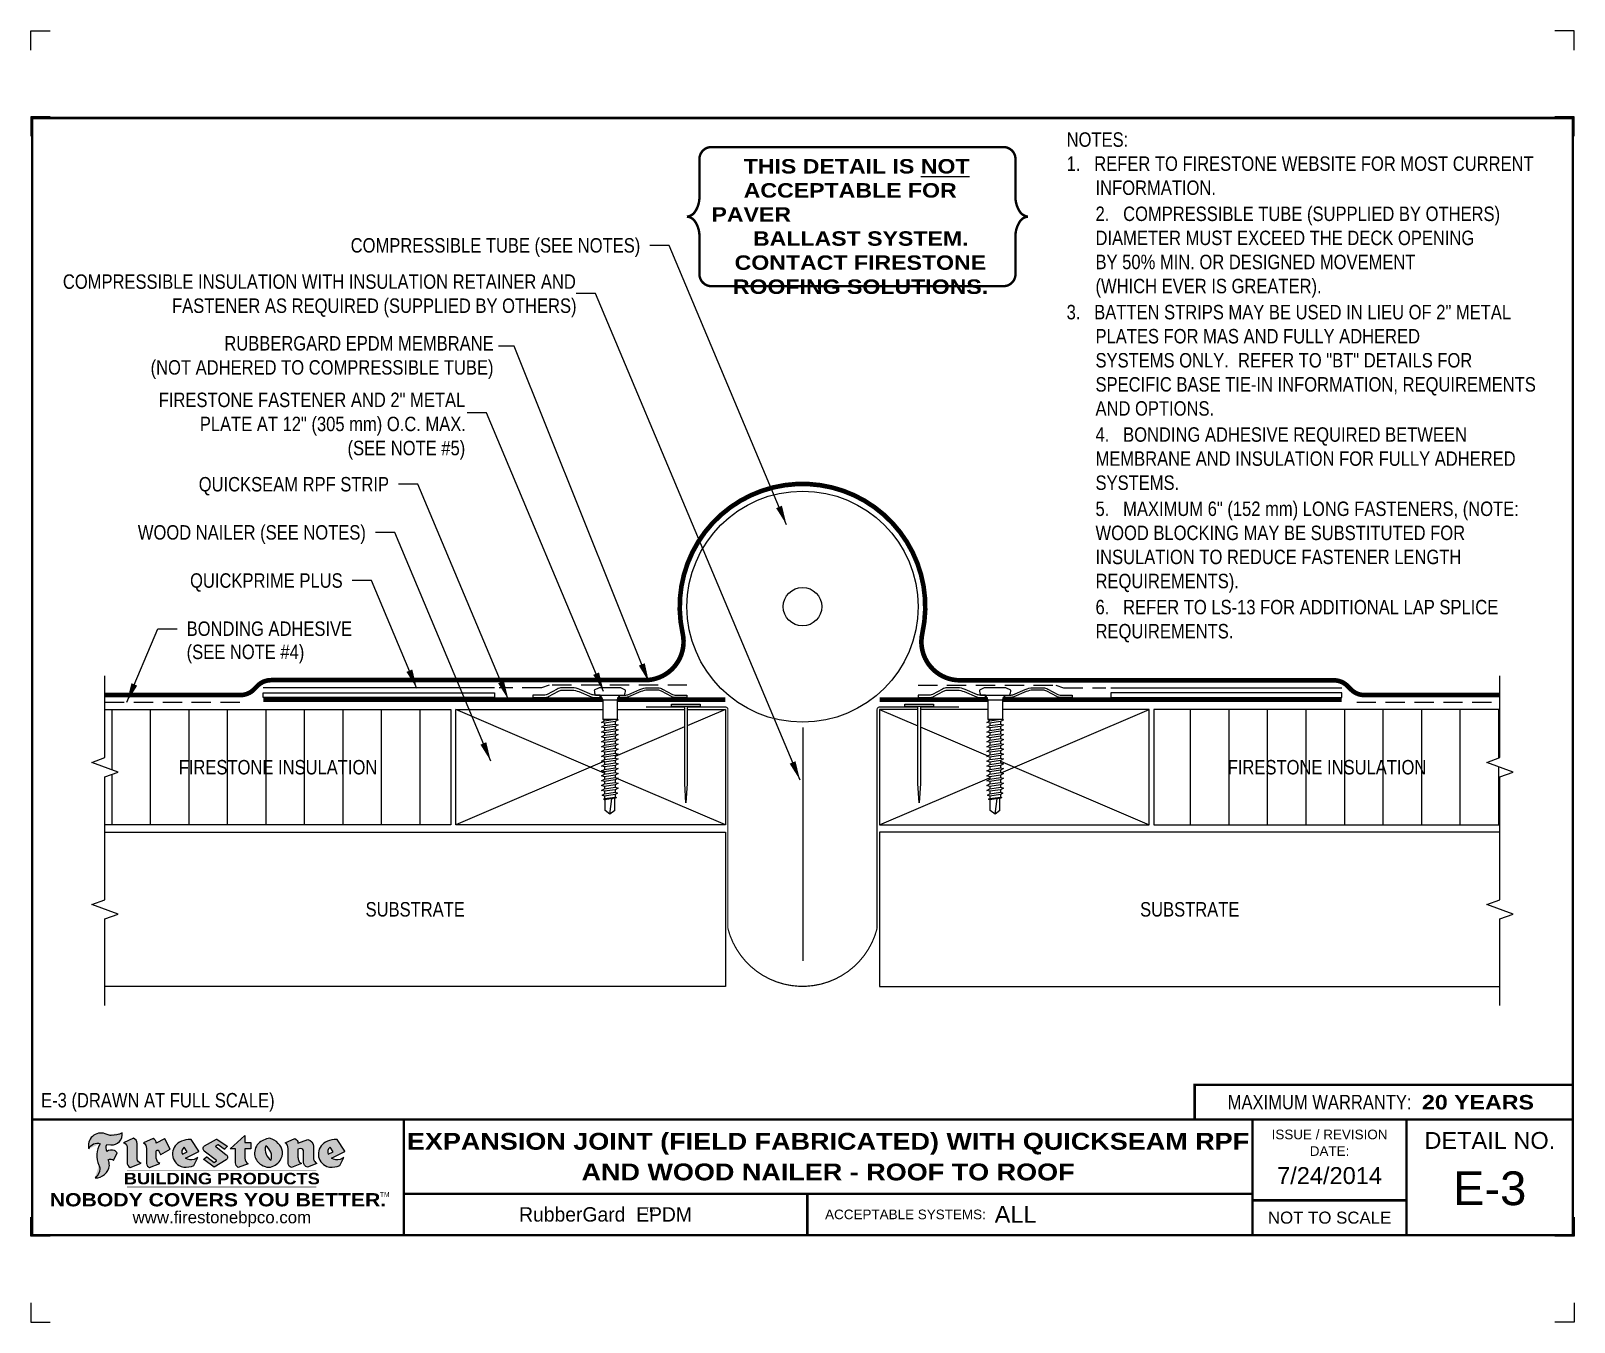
# Model space of a CAD drawing. Header units: inches. Extents: x 277.4 to 297.5, y 15.7 to 32.5.
import ezdxf
from ezdxf.enums import TextEntityAlignment as Align

# ---------------------------------------------------------------- set-up
doc = ezdxf.new("R2010")
doc.units = ezdxf.units.IN
doc.header["$MEASUREMENT"] = 0
doc.linetypes.add('HIDDEN', pattern=[0.375, 0.25, -0.125])
doc.layers.get('0').update_dxf_attribs({"linetype": 'CONTINUOUS'})
doc.layers.get('DEFPOINTS').update_dxf_attribs({"linetype": 'CONTINUOUS'})
for name, color, linetype in [('FSBP-ACCESSORY-FIRESTONE', 7, 'CONTINUOUS'), ('FSBP-ACCESSORY-OTHER', 7, 'CONTINUOUS'), ('FSBP-ADHESIVE', 1, 'HIDDEN'), ('FSBP-ANNO-NOTE', 7, 'CONTINUOUS'), ('FSBP-INSULATION', 7, 'CONTINUOUS'), ('FSBP-MEMBRANE', 7, 'CONTINUOUS'), ('FSBP-OTHER', 7, 'CONTINUOUS'), ('FSBP-SUBSTRATE-GENERIC', 9, 'CONTINUOUS'), ('FSBP-TTLB', 7, 'CONTINUOUS'), ('FSBP-TTLB-BORDER', 7, 'CONTINUOUS'), ('FSBP-TTLB-TEXT', 7, 'CONTINUOUS'), ('FSBP-WOOD', 7, 'CONTINUOUS')]:
    doc.layers.add(name, color=color, linetype=linetype)
doc.styles.add('FSBP_ARIAL', font='arial.ttf')
doc.styles.add('FSBP_ARIAL_BOLD', font='')
doc.styles.add('FSBP_ARIAL_NAR', font='ARIALN.TTF')
doc.styles.add('FSBP_BANKGOTHIC', font='bgothm.ttf')
doc.styles.get('FSBP_ARIAL_BOLD').set_extended_font_data('Arial Black')
doc.linetypes.add('BATTING', pattern='A,0.0001,-0.1,[134,ltypeshp.shx,S=0.1,R=0,X=-0.1,Y=0],-0.2,[134,ltypeshp.shx,S=0.1,R=180,X=0.1,Y=0],-0.1', length=0.4001)
doc.linetypes.add('ZIGZAG', pattern='A,0.0001,-0.2,[131,ltypeshp.shx,S=0.2,R=0,X=-0.2,Y=0],-0.4,[131,ltypeshp.shx,S=0.2,R=180,X=0.2,Y=0],-0.2', length=0.8001)
doc.dimstyles.new('FSBP-LEADER', dxfattribs={"dimtxt": 0.1875, "dimasz": 0.25, "dimexe": 0.0625, "dimexo": 0.125, "dimgap": 0.125, "dimtad": 0, "dimtih": 1, "dimtoh": 1, "dimdec": 4, "dimzin": 0, "dimdsep": 46, "dimlunit": 4, "dimtxsty": 'FSBP_ARIAL_NAR', "dimcen": 0.09375, "dimclrd": 256, "dimclre": 256, "dimclrt": 256, "dimadec": 0, "dimazin": 0, "dimtfac": 1, "dimtdec": 4, "dimtofl": 0, "dimtmove": 0, "dimatfit": 3, "dimfxl": 1, "dimtolj": 1, "dimtzin": 0, "dimlwd": -1, "dimlwe": -1, "dimarcsym": 0})

# ---------------------------------------------------------------- blocks, each defined once
blk = doc.blocks.new('TTLB-EPDM_2')
at = {"layer": 'FSBP-TTLB-TEXT'}
h = blk.add_hatch(color=1, dxfattribs=at)
edge = h.paths.add_edge_path()
edge.add_arc((1.037, -0.198), 0.132, 264.041, 370.3106)
edge.add_arc((1.028, 0.121), 0.327, 270.0506, 295.2346, ccw=False)
edge.add_arc((1.023, -0.067), 0.139, 249.3281, 272.0749, ccw=False)
edge.add_line((0.974, -0.197), (0.947, -0.185))
edge.add_arc((0.894, -0.339), 0.163, 70.8459, 194.3325)
edge.add_arc((0.844, -0.426), 0.118, 70.9695, 156.9641, ccw=False)
edge.add_arc((1.153, -0.468), 0.311, 150.3231, 203.2084)
edge.add_arc((0.756, -0.641), 0.122, 0.8849, 24.3467, ccw=False)
edge.add_arc((0.749, -0.648), 0.129, -58.3666, 3.6217, ccw=False)
edge.add_arc((0.826, -0.579), 0.178, 267.2205, 354.1382)
edge.add_arc((0.79, -0.601), 0.213, 0.9996, 21.005)
edge.add_arc((1.019, -0.567), 0.0514, 40.8212, 125.5273, ccw=False)
edge.add_line((1.058, -0.533), (1.103, -0.431))
edge.add_arc((1.041, -0.47), 0.0733, 32.3168, 66.3148)
edge.add_arc((1.032, -0.506), 0.11, 69.8179, 125.2547)
edge.add_arc((1.128, -0.369), 0.166, 164.157, 196.5811, ccw=False)
edge.add_line((0.968, -0.324), (1.024, -0.329))
h = blk.add_hatch(color=1, dxfattribs=at)
edge = h.paths.add_edge_path()
edge.add_line((1.275, -0.622), (1.415, -0.566))
edge.add_arc((1.421, -0.509), 0.0573, 181.9718, 264.3185, ccw=False)
edge.add_line((1.364, -0.511), (1.363, -0.31))
edge.add_arc((1.294, -0.31), 0.0691, 0.0934, 72.4283)
edge.add_line((1.315, -0.244), (1.187, -0.302))
edge.add_arc((1.175, -0.359), 0.0573, -0.0174, 78.3221, ccw=False)
edge.add_line((1.233, -0.359), (1.233, -0.555))
edge.add_arc((1.306, -0.556), 0.0731, 179.4272, 245.3846)
h = blk.add_hatch(color=1, dxfattribs=at)
edge = h.paths.add_edge_path()
edge.add_line((1.792, -0.384), (1.722, -0.252))
edge.add_arc((1.72, -0.253), 0.00231, 27.872, 117.3767)
edge.add_line((1.719, -0.251), (1.611, -0.307))
edge.add_arc((1.547, -0.306), 0.0636, 359.1658, 425.8794)
edge.add_line((1.573, -0.248), (1.447, -0.305))
edge.add_arc((1.408, -0.37), 0.076, -3.4414, 59.0799, ccw=False)
edge.add_line((1.484, -0.375), (1.484, -0.572))
edge.add_arc((1.541, -0.568), 0.057, 184.1557, 255.3066)
edge.add_line((1.526, -0.623), (1.657, -0.571))
edge.add_arc((1.688, -0.502), 0.0752, 207.5161, 245.6492, ccw=False)
edge.add_arc((1.721, -0.491), 0.109, 179.4823, 204.5538, ccw=False)
edge.add_line((1.612, -0.49), (1.612, -0.413))
edge.add_arc((1.629, -0.414), 0.0169, 28.3562, 174.855, ccw=False)
edge.add_arc((1.627, -0.42), 0.0211, 22.2169, 40.1021, ccw=False)
edge.add_line((1.647, -0.412), (1.667, -0.455))
edge.add_arc((1.669, -0.454), 0.00231, 204.5451, 299.6324)
edge.add_line((1.67, -0.456), (1.791, -0.387))
edge.add_line((1.791, -0.387), (1.792, -0.384))
h = blk.add_hatch(color=1, dxfattribs=at)
h.paths.add_polyline_path([(2.063, -0.258, 0.025243), (2.025, -0.261, 0.121361), (1.902, -0.301, 0.615167), (1.933, -0.61, 0.053068), (1.968, -0.618, 0.115093), (2.099, -0.599), (2.151, -0.494, -0.087554), (2.104, -0.519, -0.265592), (1.993, -0.501), (2.165, -0.414, 0.451895), (2.166, -0.411)])
h.paths.add_polyline_path([(2.014, -0.419), (1.951, -0.452, -0.372053), (1.973, -0.361)], flags=16)
h = blk.add_hatch(color=1, dxfattribs=at)
edge = h.paths.add_edge_path()
edge.add_arc((2.26, -0.378), 0.0415, 123.2081, 232.2027, ccw=False)
edge.add_line((2.238, -0.343), (2.394, -0.254))
edge.add_arc((2.395, -0.256), 0.00231, 55.6464, 119.6543, ccw=False)
edge.add_line((2.396, -0.254), (2.532, -0.347))
edge.add_arc((2.53, -0.349), 0.00231, -42.7311, 54.4661, ccw=False)
edge.add_line((2.532, -0.35), (2.498, -0.387))
edge.add_arc((2.497, -0.385), 0.00231, 233.7527, 317.2689, ccw=False)
edge.add_line((2.495, -0.387), (2.414, -0.327))
edge.add_arc((2.412, -0.329), 0.00231, 53.7527, 124.4136)
edge.add_line((2.411, -0.327), (2.383, -0.347))
edge.add_arc((2.384, -0.349), 0.00231, 124.4136, 231.8459)
edge.add_line((2.383, -0.351), (2.52, -0.458))
edge.add_arc((2.494, -0.491), 0.0415, -55.2123, 51.8459, ccw=False)
edge.add_line((2.518, -0.525), (2.364, -0.618))
edge.add_arc((2.363, -0.616), 0.00231, 233.2956, 301.2087, ccw=False)
edge.add_line((2.362, -0.618), (2.231, -0.52))
edge.add_arc((2.233, -0.519), 0.00231, 135.5134, 233.218, ccw=False)
edge.add_line((2.231, -0.517), (2.263, -0.485))
edge.add_arc((2.264, -0.486), 0.00231, 53.0353, 135.5134, ccw=False)
edge.add_line((2.266, -0.484), (2.362, -0.557))
edge.add_arc((2.363, -0.555), 0.00231, 233.0353, 302.2363)
edge.add_line((2.364, -0.557), (2.394, -0.538))
edge.add_arc((2.393, -0.536), 0.00231, 302.2363, 412.2027)
edge.add_line((2.394, -0.534), (2.235, -0.41))
h = blk.add_hatch(color=1, dxfattribs=at)
edge = h.paths.add_edge_path()
edge.add_line((2.763, -0.207), (2.763, -0.297))
edge.add_arc((2.766, -0.297), 0.00231, 180, 270)
edge.add_line((2.766, -0.299), (2.835, -0.299))
edge.add_arc((2.835, -0.302), 0.00231, 0, 90, ccw=False)
edge.add_line((2.838, -0.302), (2.838, -0.379))
edge.add_arc((2.835, -0.379), 0.00231, 270, 360, ccw=False)
edge.add_line((2.835, -0.381), (2.766, -0.381))
edge.add_arc((2.766, -0.384), 0.00231, 90, 180)
edge.add_line((2.763, -0.384), (2.763, -0.503))
edge.add_arc((2.837, -0.507), 0.0734, 177.0803, 245.325)
edge.add_line((2.806, -0.574), (2.675, -0.623))
edge.add_arc((2.709, -0.564), 0.0675, 177.0345, 239.6926, ccw=False)
edge.add_line((2.641, -0.561), (2.641, -0.384))
edge.add_arc((2.639, -0.384), 0.00231, 360, 450)
edge.add_line((2.639, -0.381), (2.573, -0.381))
edge.add_line((2.573, -0.381), (2.763, -0.207))
h = blk.add_hatch(color=1, dxfattribs=at)
edge = h.paths.add_edge_path(flags=16)
edge.add_arc((2.94, -0.485), 0.168, 344.5559, 417.014)
edge.add_arc((3.194, -0.388), 0.168, 164.5559, 237.014)
edge = h.paths.add_edge_path()
edge.add_arc((3.069, -0.44), 0.183, 136.0915, 191.2134)
edge.add_arc((3.065, -0.432), 0.18, 194.0167, 240.6664)
edge.add_arc((3.098, -0.385), 0.238, 239.2975, 264.289)
edge.add_arc((3.049, -0.419), 0.204, 277.1987, 326.5036)
edge.add_arc((3.078, -0.434), 0.171, 325.3769, 406.3828)
edge.add_arc((3.012, -0.49), 0.257, 44.2846, 73.829)
edge.add_arc((3.117, -0.498), 0.258, 97.5029, 134.1039)
h = blk.add_hatch(color=1, dxfattribs=at)
edge = h.paths.add_edge_path()
edge.add_line((3.323, -0.572), (3.323, -0.375))
edge.add_arc((3.247, -0.37), 0.076, 356.5586, 419.0799)
edge.add_line((3.286, -0.305), (3.412, -0.248))
edge.add_arc((3.386, -0.306), 0.0636, 0.3963, 65.8794, ccw=False)
edge.add_line((3.45, -0.306), (3.581, -0.259))
edge.add_arc((3.556, -0.353), 0.0969, 2.367, 75.1862, ccw=False)
edge.add_line((3.653, -0.349), (3.653, -0.488))
edge.add_arc((3.762, -0.491), 0.109, 178.3666, 204.5538)
edge.add_arc((3.729, -0.502), 0.0752, 207.5161, 245.2241)
edge.add_line((3.698, -0.57), (3.573, -0.621))
edge.add_arc((3.595, -0.553), 0.0718, 180.3329, 251.5102, ccw=False)
edge.add_line((3.524, -0.553), (3.524, -0.415))
edge.add_arc((3.486, -0.415), 0.0373, 359.3451, 449.05)
edge.add_arc((3.483, -0.442), 0.0645, 86.294, 119.8211)
edge.add_line((3.451, -0.386), (3.451, -0.49))
edge.add_arc((3.56, -0.491), 0.109, 179.4823, 204.5538)
edge.add_arc((3.527, -0.502), 0.0752, 207.5161, 245.6492)
edge.add_line((3.496, -0.571), (3.365, -0.623))
edge.add_arc((3.38, -0.568), 0.0569, 183.9299, 255.3185, ccw=False)
h = blk.add_hatch(color=1, dxfattribs=at)
h.paths.add_polyline_path([(3.958, -0.258, 0.025243), (3.919, -0.261, 0.108564), (3.808, -0.294, 0.64259), (3.827, -0.61, 0.053068), (3.862, -0.618, 0.115093), (3.993, -0.599), (4.046, -0.494, -0.087554), (3.999, -0.519, -0.265592), (3.887, -0.501), (4.06, -0.414, 0.451895), (4.061, -0.411)])
h.paths.add_polyline_path([(3.909, -0.419), (3.845, -0.452, -0.372053), (3.867, -0.361)], flags=16)
at = {"layer": 'DEFPOINTS', "linetype": 'Continuous', "ltscale": 1.75}
for points in [[(-0.016, 13.881), (-0.016, 14.131), (0.234, 14.131)], [(20.016, 13.881), (20.016, 14.131), (19.766, 14.131)], [(-0.016, -2.381), (-0.016, -2.631), (0.234, -2.631)], [(20.016, -2.381), (20.016, -2.631), (19.766, -2.631)]]:
    blk.add_lwpolyline(points, dxfattribs=at)
at = {"layer": 'DEFPOINTS', "color": 1}
for points in [[(0.234, 13.016), (-0.016, 13.016), (-0.016, 12.766)], [(20.016, 12.766), (20.016, 13.016), (19.766, 13.016)], [(0.234, -1.516), (-0.016, -1.516), (-0.016, -1.266)], [(20.016, -1.266), (20.016, -1.516), (19.766, -1.516)]]:
    blk.add_lwpolyline(points, dxfattribs=at)
at = {"layer": 'FSBP-TTLB', "const_width": 0.0312}
blk.add_lwpolyline([(15.09, 0), (20, 0), (20, 0.451), (15.09, 0.451)], close=True, dxfattribs=at)
for points in [[(0, 0), (0, -1.5), (20, -1.5), (20, 0), (0, 0)], [(4.825, 0), (4.825, -0.964)], [(15.84, 0), (15.84, -0.964)], [(17.841, 0), (17.841, -1.5)], [(20, 0), (20, -1.5)], [(4.825, -0.964), (15.84, -0.964)], [(4.825, -0.964), (4.825, -1.5)], [(15.84, -0.964), (15.84, -1.5)], [(15.84, -1.049), (17.841, -1.049)]]:
    blk.add_lwpolyline(points, dxfattribs=at)
at = {"layer": 'FSBP-TTLB-BORDER', "const_width": 0.0312}
blk.add_lwpolyline([(20, 0), (20, 13), (0, 13), (0, 0)], dxfattribs=at)
at = {"layer": 'FSBP-TTLB-TEXT', "color": 1}
blk.add_line((0.736, -0.38), (0.736, -0.38), dxfattribs=at)
for points in [[(1.024, -0.329, 0.500051), (1.167, -0.175, -0.11033), (1.028, -0.206, -0.099579), (0.974, -0.197), (0.947, -0.185, 0.597816), (0.736, -0.38, -0.393883), (0.883, -0.314, 0.234941), (0.867, -0.591, -0.10273), (0.878, -0.639, -0.277269), (0.817, -0.757, 0.398543), (1.003, -0.597, 0.087512), (0.989, -0.525, -0.387403), (1.058, -0.533), (1.103, -0.431, 0.149442), (1.07, -0.403, 0.24672), (0.969, -0.416, -0.142429), (0.968, -0.324), (1.024, -0.329)], [(2.166, -0.411), (2.063, -0.258, 0.025243), (2.025, -0.261, 0.108564), (1.914, -0.294, 0.64259), (1.933, -0.61, 0.053068), (1.968, -0.618, 0.115093), (2.099, -0.599), (2.151, -0.494, -0.087554), (2.104, -0.519, -0.265592), (1.993, -0.501), (2.165, -0.414)], [(2.763, -0.207), (2.763, -0.297, 0.414214), (2.766, -0.299), (2.835, -0.299, -0.414214), (2.838, -0.302), (2.838, -0.379, -0.414214), (2.835, -0.381), (2.766, -0.381, 0.414214), (2.763, -0.384), (2.763, -0.503, 0.306899), (2.806, -0.574), (2.675, -0.623, -0.280419), (2.641, -0.561), (2.641, -0.384, 0.414214), (2.639, -0.381), (2.573, -0.381), (2.763, -0.207)], [(4.061, -0.411), (3.958, -0.258, 0.025243), (3.919, -0.261, 0.108564), (3.808, -0.294, 0.64259), (3.827, -0.61, 0.053068), (3.862, -0.618, 0.115093), (3.993, -0.599), (4.046, -0.494, -0.087554), (3.999, -0.519, -0.265592), (3.887, -0.501), (4.06, -0.414)], [(4.06, -0.414, 0.451895), (4.061, -0.411, 0.451895)]]:
    blk.add_lwpolyline(points, format="xyb", dxfattribs=at)
for points in [[(1.275, -0.622), (1.415, -0.566, -0.37561), (1.364, -0.511), (1.363, -0.31, 0.326536), (1.315, -0.244), (1.187, -0.302, -0.355786), (1.233, -0.359), (1.233, -0.555, 0.296011)], [(1.792, -0.384), (1.722, -0.252, 0.411684), (1.719, -0.251), (1.611, -0.307, 0.299603), (1.573, -0.248), (1.447, -0.305, -0.279776), (1.484, -0.375), (1.484, -0.572, 0.320829), (1.526, -0.623), (1.657, -0.571, -0.16794), (1.622, -0.537, -0.109833), (1.612, -0.49), (1.612, -0.413, -0.743335), (1.643, -0.406, -0.078198), (1.647, -0.412), (1.667, -0.455, 0.440465), (1.67, -0.456), (1.791, -0.387)], [(1.951, -0.452), (2.014, -0.419), (1.973, -0.361, 0.372053)], [(2.235, -0.41, -0.515004), (2.238, -0.343), (2.394, -0.254, -0.286782), (2.396, -0.254), (2.532, -0.347, -0.451503), (2.532, -0.35), (2.498, -0.387, -0.381444), (2.495, -0.387), (2.414, -0.327, 0.318472), (2.411, -0.327), (2.383, -0.347, 0.506409), (2.383, -0.351), (2.52, -0.458, -0.50436), (2.518, -0.525), (2.364, -0.618, -0.305316), (2.362, -0.618), (2.231, -0.52, -0.45417), (2.231, -0.517), (2.263, -0.485, -0.376264), (2.266, -0.484), (2.362, -0.557, 0.31147), (2.364, -0.557), (2.394, -0.538, 0.520381), (2.394, -0.534)], [(2.938, -0.313, 0.245263), (2.89, -0.475, 0.206406), (2.977, -0.589, 0.10948), (3.074, -0.621, 0.218515), (3.219, -0.531, 0.368949), (3.196, -0.31, 0.129631), (3.083, -0.243, 0.161074)], [(3.103, -0.53, 0.327131), (3.032, -0.343, 0.327131)], [(3.323, -0.572), (3.323, -0.375, 0.279776), (3.286, -0.305), (3.412, -0.248, -0.293762), (3.45, -0.306), (3.581, -0.259, -0.328876), (3.653, -0.349), (3.653, -0.488, 0.114763), (3.662, -0.537, 0.166033), (3.698, -0.57), (3.573, -0.621, -0.320956), (3.524, -0.553), (3.524, -0.415, 0.412706), (3.487, -0.378, 0.147342), (3.451, -0.386), (3.451, -0.49, 0.109833), (3.461, -0.537, 0.16794), (3.496, -0.571), (3.365, -0.623, -0.321973), (3.323, -0.572, 29.147628)], [(3.845, -0.452), (3.909, -0.419), (3.867, -0.361, 0.372053)]]:
    blk.add_lwpolyline(points, format="xyb", close=True, dxfattribs=at)
at = {"layer": 'FSBP-TTLB-TEXT'}
for points, const_width in [([(1.234, -0.658), (3.691, -0.658)], 0.00781), ([(1.234, -0.876), (3.691, -0.876)], 0.00781), ([(10.062, -0.964), (10.062, -1.5)], 0.0312)]:
    blk.add_lwpolyline(points, dxfattribs=dict(at, const_width=const_width))
at = {"layer": 'FSBP-TTLB-TEXT', "color": 1}
for centre, start, end in [((1.79, -0.385), 299.6324, 27.872), ((2.164, -0.412), 296.7305, 34.0023)]:
    blk.add_arc(centre, 0.00231, start, end, dxfattribs=at)
at = {"layer": 'FSBP-TTLB-TEXT', "style": 'FSBP_ARIAL_NAR'}
blk.add_text('MAXIMUM WARRANTY:', height=0.1875, dxfattribs=at).set_placement((17.905, 0.226), align=Align.MIDDLE_RIGHT)
at = {"layer": 'FSBP-TTLB-TEXT'}
for s, height, style, p in [('ISSUE / REVISION', 0.125, 'FSBP_ARIAL', (16.841, -0.194)), ('DETAIL NO.', 0.2188, 'FSBP_ARIAL', (18.921, -0.272)), ('DATE:', 0.125, 'FSBP_ARIAL', (16.841, -0.41)), ('www.firestonebpco.com', 0.15625, 'FSBP_ARIAL', (2.463, -1.269)), ('RubberGard  EPDM', 0.1875, 'FSBP_BANKGOTHIC', (7.443, -1.232)), ('TM', 0.0625, 'FSBP_BANKGOTHIC', (8.023, -1.17)), ('NOT TO SCALE', 0.15625, 'FSBP_ARIAL', (16.841, -1.274))]:
    blk.add_text(s, height=height, dxfattribs=dict(at, style=style)).set_placement(p, align=Align.MIDDLE_CENTER)
at = {"layer": 'FSBP-TTLB-TEXT', "lineweight": 18, "style": 'FSBP_ARIAL_BOLD'}
blk.add_text('BUILDING PRODUCTS', height=0.14844, dxfattribs=at).set_placement((2.463, -0.767), align=Align.MIDDLE_CENTER)
at = {"layer": 'FSBP-TTLB-TEXT', "color": 1}
for s, height, style, p in [('NOBODY COVERS YOU BETTER.', 0.17188, 'FSBP_ARIAL_BOLD', (2.413, -1.042)), ('TM', 0.0625, 'FSBP_BANKGOTHIC', (4.577, -0.973))]:
    blk.add_text(s, height=height, dxfattribs=dict(at, style=style)).set_placement(p, align=Align.MIDDLE_CENTER)
at = {"layer": 'FSBP-TTLB-TEXT', "style": 'FSBP_ARIAL'}
blk.add_text('ACCEPTABLE SYSTEMS:', height=0.125, dxfattribs=at).set_placement((10.293, -1.232), align=Align.MIDDLE_LEFT)
at = {"layer": 'FSBP-TTLB-TEXT'}
for tag, height, style, p in [('MAXIMUM_WARRANTY', 0.188, 'FSBP_ARIAL_BOLD', (18.04, 0.224)), ('ACCPT_SYSTEMS', 0.219, 'FSBP_ARIAL', (12.494, -1.232))]:
    blk.add_attdef(tag, text='', height=height, dxfattribs=dict(at, style=style)).set_placement(p, align=Align.MIDDLE_LEFT)
for tag, height, style, p in [('DETAIL_DESCP_LINE_1', 0.219, 'FSBP_ARIAL_BOLD', (10.331, -0.283)), ('DETAIL_DESCP_LINE_2', 0.219, 'FSBP_ARIAL_BOLD', (10.331, -0.681)), ('ISSUE_REV_DATE', 0.219, 'FSBP_ARIAL', (16.841, -0.728)), ('DETAIL_NUMBER', 0.438, 'FSBP_ARIAL', (18.919, -0.893))]:
    blk.add_attdef(tag, text='', height=height, dxfattribs=dict(at, style=style)).set_placement(p, align=Align.MIDDLE_CENTER)
blk = doc.blocks.new('FSBP_HOT-DIPPED-NAIL')
at = {"layer": 'FSBP-ACCESSORY-OTHER'}
blk.add_lwpolyline([(0, 0.1875), (0, -0.1875), (-0.03125, -0.1875), (-0.03125, 0.1875)], close=True, dxfattribs=at)
blk.add_lwpolyline([(0, 0.015625), (1, 0.015625), (1.25, 0), (1, -0.015625), (0, -0.015625)], dxfattribs=at)
blk = doc.blocks.new('FSBP_AP_FASTENER_02')
at = {"layer": 'FSBP-ACCESSORY-FIRESTONE'}
for p, q in [((-0.125, 0), (-0.094, -0.063)), ((0.094, -0.063), (0.125, 0)), ((-0.094, -0.063), (-0.094, -0.312)), ((-0.094, -0.063), (0.094, -0.063)), ((0.094, -0.063), (0.094, -0.312)), ((-0.094, -0.312), (-0.07, -0.333)), ((-0.07, -0.364), (-0.07, -0.396)), ((0.07, -0.344), (0.07, -0.376)), ((-0.07, -0.427), (-0.07, -0.459)), ((-0.07, -0.49), (-0.07, -0.522)), ((-0.07, -0.554), (-0.07, -0.585)), ((0.07, -0.407), (0.07, -0.439)), ((0.07, -0.47), (0.07, -0.502)), ((0.07, -0.533), (0.07, -0.565)), ((0.07, -0.597), (0.07, -0.628)), ((-0.07, -0.617), (-0.07, -0.648)), ((-0.07, -0.68), (-0.07, -0.711)), ((-0.07, -0.743), (-0.07, -0.775)), ((0.07, -0.66), (0.07, -0.691)), ((0.07, -0.723), (0.07, -0.754)), ((0.07, -0.786), (0.07, -0.818)), ((-0.07, -0.806), (-0.07, -0.838)), ((-0.07, -0.869), (-0.07, -0.901)), ((-0.07, -0.932), (-0.07, -0.964)), ((-0.07, -0.996), (-0.07, -1.027)), ((0.07, -0.849), (0.07, -0.881)), ((0.07, -0.912), (0.07, -0.944)), ((0.07, -0.975), (0.07, -1.007)), ((-0.07, -1.059), (-0.07, -1.09)), ((-0.07, -1.122), (-0.07, -1.153)), ((-0.07, -1.185), (-0.07, -1.216)), ((0.07, -1.039), (0.07, -1.07)), ((0.07, -1.102), (0.07, -1.133)), ((0.07, -1.165), (0.07, -1.196)), ((-0.07, -1.248), (-0.07, -1.28)), ((-0.07, -1.311), (-0.07, -1.343)), ((-0.063, -1.498), (-0.063, -1.357)), ((0, -1.545), (0.025, -1.345)), ((0.062, -1.498), (0.062, -1.34)), ((0.07, -1.228), (0.07, -1.26)), ((0.07, -1.291), (0.07, -1.323)), ((0, -1.545), (-0.063, -1.498)), ((0.062, -1.498), (0, -1.545))]:
    blk.add_line(p, q, dxfattribs=at)
blk.add_lwpolyline([(0.188, 0, 0.125), (0.203, 0.062), (0.141, 0.094), (-0.141, 0.094), (-0.203, 0.062, 0.125), (-0.188, 0)], format="xyb", close=True, dxfattribs=at)
for points in [[(-0.109, -0.354), (-0.07, -0.333), (0.07, -0.312), (0.109, -0.323), (0.07, -0.344), (-0.07, -0.364)], [(-0.109, -0.417), (-0.07, -0.396), (0.07, -0.376), (0.109, -0.386), (0.07, -0.407), (-0.07, -0.427)], [(-0.109, -0.48), (-0.07, -0.459), (0.07, -0.439), (0.109, -0.449), (0.07, -0.47), (-0.07, -0.49)], [(-0.109, -0.543), (-0.07, -0.522), (0.07, -0.502), (0.109, -0.512), (0.07, -0.533), (-0.07, -0.554)], [(-0.109, -0.606), (-0.07, -0.585), (0.07, -0.565), (0.109, -0.575), (0.07, -0.597), (-0.07, -0.617)], [(-0.109, -0.67), (-0.07, -0.648), (0.07, -0.628), (0.109, -0.638), (0.07, -0.66), (-0.07, -0.68)], [(-0.109, -0.733), (-0.07, -0.711), (0.07, -0.691), (0.109, -0.702), (0.07, -0.723), (-0.07, -0.743)], [(-0.109, -0.796), (-0.07, -0.775), (0.07, -0.754), (0.109, -0.765), (0.07, -0.786), (-0.07, -0.806)], [(-0.109, -0.859), (-0.07, -0.838), (0.07, -0.818), (0.109, -0.828), (0.07, -0.849), (-0.07, -0.869)], [(-0.109, -0.922), (-0.07, -0.901), (0.07, -0.881), (0.109, -0.891), (0.07, -0.912), (-0.07, -0.932)], [(-0.109, -0.985), (-0.07, -0.964), (0.07, -0.944), (0.109, -0.954), (0.07, -0.975), (-0.07, -0.996)], [(-0.109, -1.048), (-0.07, -1.027), (0.07, -1.007), (0.109, -1.017), (0.07, -1.039), (-0.07, -1.059)], [(-0.109, -1.112), (-0.07, -1.09), (0.07, -1.07), (0.109, -1.08), (0.07, -1.102), (-0.07, -1.122)], [(-0.109, -1.175), (-0.07, -1.153), (0.07, -1.133), (0.109, -1.143), (0.07, -1.165), (-0.07, -1.185)], [(-0.109, -1.238), (-0.07, -1.216), (0.07, -1.196), (0.109, -1.207), (0.07, -1.228), (-0.07, -1.248)], [(-0.1, -1.3), (-0.07, -1.28), (0.07, -1.26), (0.1, -1.271), (0.07, -1.291), (-0.07, -1.311)], [(-0.085, -1.353), (-0.07, -1.343), (0.07, -1.323), (0.085, -1.328), (0.07, -1.338), (-0.07, -1.359)]]:
    blk.add_lwpolyline(points, close=True, dxfattribs=at)
blk.add_lwpolyline([(-0.094, -0.312), (0.094, -0.312)], dxfattribs=at)
blk = doc.blocks.new('FSBP_AP_FASTENER_W_2inPLATE_2')
blk.add_line((-0.125, 0.031), (0.125, 0.031))
at = {"layer": 'FSBP-ACCESSORY-FIRESTONE'}
for p, q in [((-0.125, 0), (-0.109, 0)), ((0.125, 0), (0.109, 0))]:
    blk.add_line(p, q, dxfattribs=at)
for points in [[(-1, 0), (-0.844, 0, 0.125489), (-0.799, 0.011), (-0.669, 0.082, -0.125489), (-0.624, 0.094), (-0.489, 0.094, -0.10157), (-0.403, 0.076), (-0.243, 0.008, 0.10157), (-0.206, 0), (-0.125, 0), (-0.125, 0.031), (-0.206, 0.031, -0.10157), (-0.231, 0.036), (-0.39, 0.105, 0.10157), (-0.489, 0.125), (-0.624, 0.125, 0.125489), (-0.684, 0.11), (-0.814, 0.039, -0.125489), (-0.844, 0.031), (-1, 0.031)], [(1, 0), (0.844, 0, -0.125489), (0.799, 0.011), (0.669, 0.082, 0.125489), (0.624, 0.094), (0.489, 0.094, 0.10157), (0.403, 0.076), (0.243, 0.008, -0.10157), (0.206, 0), (0.125, 0), (0.125, 0.031), (0.206, 0.031, 0.10157), (0.231, 0.036), (0.39, 0.105, -0.10157), (0.489, 0.125), (0.624, 0.125, -0.125489), (0.684, 0.11), (0.814, 0.039, 0.125489), (0.844, 0.031), (1, 0.031)]]:
    blk.add_lwpolyline(points, format="xyb", close=True, dxfattribs=at)
blk.add_blockref('FSBP_AP_FASTENER_02', (0, 0.031), dxfattribs=at)

msp = doc.modelspace()

# ---------------------------------------------------------------- hatches: boundary and pattern name
at = {"layer": 'FSBP-INSULATION'}
h = msp.add_hatch(dxfattribs=at)
h.set_pattern_fill('LINE', color=256, scale=4, angle=90, style=0)
h.set_pattern_definition([(90, (91.5, 53.3511), (-0.5, 3e-17), [])])
h.paths.add_polyline_path([(278.409, 23.642), (278.409, 23.017), (278.238, 22.954), (278.581, 22.829), (278.409, 22.767), (278.409, 22.142), (282.9, 22.142), (282.9, 23.642)])
h.paths.add_polyline_path([(296.516, 22.142), (296.516, 22.767), (296.688, 22.829), (296.344, 22.954), (296.516, 23.017), (296.516, 23.642), (292.025, 23.642), (292.025, 22.142)])
h.paths.add_polyline_path([(279.317, 22.746), (281.992, 22.746), (281.992, 23.037), (279.317, 23.037)], flags=24)
h.paths.add_polyline_path([(292.933, 22.746), (295.608, 22.746), (295.608, 23.037), (292.933, 23.037)], flags=24)

# ---------------------------------------------------------------- linework, layer by layer
at = {"layer": 'FSBP-ACCESSORY-OTHER', "linetype": 'Continuous'}
msp.add_circle((287.463, 24.976), 1.5, dxfattribs=at)
at = {"layer": 'FSBP-ACCESSORY-OTHER'}
msp.add_circle((287.463, 24.976), 0.25, dxfattribs=at)
at = {"layer": 'FSBP-ADHESIVE', "linetype": 'ZIGZAG', "ltscale": 0.17}
for p, q in [((283.463, 23.921), (280.463, 23.921)), ((291.463, 23.921), (294.463, 23.921))]:
    msp.add_line(p, q, dxfattribs=at)
at = {"layer": 'FSBP-ADHESIVE', "linetype": 'HIDDEN'}
for p, q in [((278.409, 23.736), (280.269, 23.736)), ((294.656, 23.736), (296.516, 23.736))]:
    msp.add_line(p, q, dxfattribs=at)
for points in [[(285.963, 23.956), (284.176, 23.956), (284.076, 23.921), (283.525, 23.921)], [(288.963, 23.955), (290.751, 23.955), (290.85, 23.921), (291.4, 23.921)]]:
    msp.add_lwpolyline(points, dxfattribs=at)
at = {"layer": 'FSBP-ANNO-NOTE', "const_width": 0.0312}
msp.add_lwpolyline([(286.125, 30.279), (286.125, 30.786, -0.414214), (286.281, 30.942), (290.071, 30.942, -0.414214), (290.227, 30.786), (290.227, 30.279, 0.140908), (290.286, 30.1, 0.224453), (290.39, 30.039, 0.224453), (290.286, 29.978, 0.140908), (290.227, 29.8), (290.227, 29.292, -0.414214), (290.071, 29.136), (286.281, 29.136, -0.414214), (286.125, 29.292), (286.125, 29.8, 0.140908), (286.066, 29.978, 0.224453), (285.962, 30.039, 0.224453), (286.066, 30.1, 0.140908)], format="xyb", close=True, dxfattribs=at)
at = {"layer": 'FSBP-INSULATION', "linetype": 'Continuous'}
for points in [[(278.409, 22.142), (278.409, 22.767), (278.581, 22.829), (278.238, 22.954), (278.409, 23.017), (278.409, 24.078)], [(296.516, 22.142), (296.516, 22.767), (296.688, 22.829), (296.344, 22.954), (296.516, 23.017), (296.516, 24.078)]]:
    msp.add_lwpolyline(points, dxfattribs=at)
at = {"layer": 'FSBP-INSULATION'}
for points in [[(278.409, 23.642), (282.9, 23.642), (282.9, 22.142), (278.409, 22.142)], [(296.516, 23.642), (292.025, 23.642), (292.025, 22.142), (296.516, 22.142)]]:
    msp.add_lwpolyline(points, dxfattribs=at)
at = {"layer": 'FSBP-MEMBRANE', "linetype": 'Continuous', "const_width": 0.06}
msp.add_lwpolyline([(296.516, 23.828), (294.758, 23.828, -0.198912), (294.582, 23.901), (294.536, 23.947, 0.198912), (294.359, 24.02), (289.506, 24.02, -0.480055), (289.018, 24.629, -0.042351), (289.018, 24.629, 1.247162), (285.907, 24.63, -0.47983), (285.419, 24.022), (280.566, 24.022, 0.198912), (280.389, 23.949), (280.342, 23.901, -0.198912), (280.166, 23.828), (278.409, 23.828)], format="xyb", dxfattribs=at)
at = {"layer": 'FSBP-MEMBRANE'}
for points in [[(283.463, 23.797), (280.463, 23.797), (280.463, 23.857), (283.463, 23.857)], [(291.463, 23.797), (294.463, 23.797), (294.463, 23.857), (291.463, 23.857)]]:
    msp.add_lwpolyline(points, close=True, dxfattribs=at)
at = {"layer": 'FSBP-MEMBRANE', "const_width": 0.06}
for points in [[(284.869, 23.767), (280.463, 23.767)], [(286.463, 23.767), (285.056, 23.767)], [(288.463, 23.767), (289.869, 23.767)], [(290.056, 23.767), (294.463, 23.767)]]:
    msp.add_lwpolyline(points, dxfattribs=at)
at = {"layer": 'FSBP-OTHER', "linetype": 'BATTING', "ltscale": 2}
msp.add_line((287.472, 20.379), (287.472, 23.407), dxfattribs=at)
at = {"layer": 'FSBP-OTHER', "linetype": 'Continuous', "const_width": 0.0156}
for points in [[(285.433, 23.673), (285.933, 23.673)], [(288.992, 23.673), (289.492, 23.673)]]:
    msp.add_lwpolyline(points, dxfattribs=at)
msp.add_lwpolyline([(285.964, 23.673), (286.463, 23.673, -0.414214), (286.494, 23.642), (286.494, 23.487), (286.494, 20.799, 0.776218), (288.431, 20.799), (288.431, 23.487), (288.431, 23.642, -0.414214), (288.463, 23.673), (288.961, 23.673)], format="xyb", dxfattribs=at)
at = {"layer": 'FSBP-SUBSTRATE-GENERIC'}
for points in [[(278.409, 19.797), (278.409, 20.922), (278.581, 20.984), (278.238, 21.109), (278.409, 21.172), (278.409, 22.142)], [(278.409, 22.047), (286.463, 22.047), (286.463, 20.047), (278.409, 20.047)], [(296.516, 22.047), (288.463, 22.047), (288.463, 20.047), (296.516, 20.047)], [(296.516, 19.797), (296.516, 20.922), (296.688, 20.984), (296.344, 21.109), (296.516, 21.172), (296.516, 22.142)]]:
    msp.add_lwpolyline(points, dxfattribs=at)
at = {"layer": 'FSBP-WOOD'}
for p, q in [((284.889, 22.816), (282.963, 23.642)), ((286.463, 23.642), (285.964, 23.428)), ((288.463, 23.642), (288.961, 23.428)), ((289.869, 23.642), (288.992, 23.642)), ((290.042, 22.819), (291.963, 23.642)), ((285.933, 23.415), (285.033, 23.029)), ((288.992, 23.415), (289.867, 23.04)), ((284.892, 22.969), (282.963, 22.142)), ((290.033, 22.969), (291.963, 22.142)), ((286.463, 22.142), (285.044, 22.75)), ((288.463, 22.142), (289.892, 22.754))]:
    msp.add_line(p, q, dxfattribs=at)
for points in [[(285.964, 23.642), (286.463, 23.642), (286.463, 22.142), (282.963, 22.142), (282.963, 23.642), (284.869, 23.642)], [(285.056, 23.642), (285.933, 23.642)], [(288.961, 23.642), (288.463, 23.642), (288.463, 22.142), (291.963, 22.142), (291.963, 23.642), (290.056, 23.642)]]:
    msp.add_lwpolyline(points, dxfattribs=at)

# ---------------------------------------------------------------- block references
at = {"ltscale": 1.75}
msp.add_blockref('TTLB-EPDM_2', (277.463, 18.319), dxfattribs=at).add_auto_attribs({'DETAIL_DESCP_LINE_1': 'EXPANSION JOINT (FIELD FABRICATED) WITH QUICKSEAM RPF', 'DETAIL_DESCP_LINE_2': 'AND WOOD NAILER - ROOF TO ROOF', 'ACCPT_SYSTEMS': 'ALL', 'ISSUE_REV_DATE': '7/24/2014', 'DETAIL_NUMBER': 'E-3', 'MAXIMUM_WARRANTY': '20 YEARS'})
at = {"layer": 'FSBP-ACCESSORY-FIRESTONE'}
for p in [(284.963, 23.797), (289.963, 23.797)]:
    msp.add_blockref('FSBP_AP_FASTENER_W_2inPLATE_2', p, dxfattribs=at)
at = {"layer": 'FSBP-ACCESSORY-OTHER', "rotation": 270}
for p in [(285.949, 23.681), (288.977, 23.681)]:
    msp.add_blockref('FSBP_HOT-DIPPED-NAIL', p, dxfattribs=at)

# ---------------------------------------------------------------- texts
at = {"layer": 'DEFPOINTS', "style": 'FSBP_ARIAL_NAR'}
msp.add_text('E-3 (DRAWN AT FULL SCALE)', height=0.1875, dxfattribs=at).set_placement((277.58, 18.569), align=Align.MIDDLE_LEFT)
at = {"layer": 'FSBP-ANNO-NOTE', "style": 'FSBP_ARIAL_NAR'}
for s, p in [('COMPRESSIBLE TUBE (SEE NOTES)', (285.357, 29.666)), ('QUICKSEAM RPF STRIP', (282.096, 26.565)), ('WOOD NAILER (SEE NOTES)', (281.795, 25.94)), ('QUICKPRIME PLUS', (281.494, 25.315))]:
    msp.add_text(s, height=0.1875, dxfattribs=at).set_placement(p, align=Align.MIDDLE_RIGHT)
for s, p in [('BONDING ADHESIVE', (279.469, 24.69)), ('(SEE NOTE #4)', (279.469, 24.389))]:
    msp.add_text(s, height=0.1875, dxfattribs=at).set_placement(p, align=Align.MIDDLE_LEFT)
for s, p in [('FIRESTONE INSULATION', (280.655, 22.892)), ('FIRESTONE INSULATION', (294.271, 22.892)), ('SUBSTRATE', (282.436, 21.047)), ('SUBSTRATE', (292.489, 21.047))]:
    msp.add_text(s, height=0.1875, dxfattribs=at).set_placement(p, align=Align.MIDDLE_CENTER)
at = {"layer": 'FSBP-ANNO-NOTE', "char_height": 0.1875, "attachment_point": 1}
for s, width, heights, insert, style in [('\\A1;NOTES:\\P\\pi-0.375,l0.375;1.   REFER TO FIRESTONE WEBSITE FOR MOST CURRENT INFORMATION.\\P\\pi0;{\\H0.083333x;\\P\\pi-0.375;}2.   COMPRESSIBLE TUBE (SUPPLIED BY OTHERS) DIAMETER MUST EXCEED THE DECK OPENING\\P\\pi0;BY 50% MIN. OR DESIGNED MOVEMENT\\P(WHICH EVER IS GREATER).\\P\\pi-0.375;{\\H0.083333x;\\P}3.   BATTEN STRIPS MAY BE USED IN LIEU OF 2" METAL PLATES FOR MAS AND FULLY ADHERED \\P\\pi0;SYSTEMS ONLY.  REFER TO "BT" DETAILS FOR SPECIFIC BASE TIE-IN INFORMATION, REQUIREMENTS\\PAND OPTIONS.\\P{\\H0.083333x;\\P\\pi-0.375;}4.   BONDING ADHESIVE REQUIRED BETWEEN MEMBRANE AND INSULATION FOR FULLY ADHERED SYSTEMS.\\P{\\H0.083333x;\\P}5.   MAXIMUM 6" (152 mm) LONG FASTENERS, (NOTE: WOOD BLOCKING MAY BE SUBSTITUTED FOR INSULATION TO REDUCE FASTENER LENGTH REQUIREMENTS).\\P{\\H0.083333x;\\P}6.   REFER TO LS-13 FOR ADDITIONAL LAP SPLICE REQUIREMENTS.', 6.17135, [6.653], (290.891, 31.133), 'FSBP_ARIAL_NAR'), ('\\pi0.41851;THIS DETAIL IS {\\LNOT \\P\\pi0.026175;}ACCEPTABLE FOR PAVER \\P\\pi0.53873;BALLAST SYSTEM. \\P\\pi0.30065;CONTACT FIRESTONE \\P\\pi0.2773;ROOFING SOLUTIONS.', 3.7636, [1.65], (286.281, 30.786), 'FSBP_ARIAL_BOLD'), ('\\pi0.38264;COMPRESSIBLE INSULATION WITH INSULATION RETAINER AND \\P\\pi1.7999;FASTENER AS REQUIRED (SUPPLIED BY OTHERS) ', 7.01945, [0.621], (277.48, 29.289), 'FSBP_ARIAL_NAR'), ('\\pi1.2005;RUBBERGARD EPDM MEMBRANE \\P\\pi0.24339;(NOT ADHERED TO COMPRESSIBLE TUBE)', 4.66844, [0.628], (278.758, 28.488), 'FSBP_ARIAL_NAR'), ('\\pi0.36101;FIRESTONE FASTENER AND 2" METAL \\P\\pi0.89396;PLATE AT 12" (305 mm) O.C. MAX. \\P\\pi2.8117;(SEE NOTE #5)', 4.31347, [0.93], (278.746, 27.754), 'FSBP_ARIAL_NAR')]:
    msp.add_mtext_dynamic_manual_height_columns(s, width=width, gutter_width=5, heights=heights, dxfattribs=dict(at, insert=insert, style=style))

# ---------------------------------------------------------------- leaders
at = {"layer": 'FSBP-ANNO-NOTE'}
for points in [[(287.255, 26.04), (285.732, 29.666), (285.482, 29.666)], [(287.431, 22.723), (284.776, 29.041), (284.526, 29.041)], [(285.47, 23.994), (283.719, 28.359), (283.516, 28.359)], [(284.881, 23.876), (283.362, 27.491), (283.112, 27.491)], [(283.646, 23.767), (282.471, 26.565), (282.221, 26.565)], [(283.417, 22.97), (282.17, 25.94), (281.92, 25.94)], [(282.457, 23.914), (281.869, 25.315), (281.619, 25.315)], [(278.693, 23.736), (279.094, 24.69), (279.344, 24.69)]]:
    msp.add_leader(points, dimstyle='FSBP-LEADER', dxfattribs=at)

doc.saveas('drawing.dxf')
